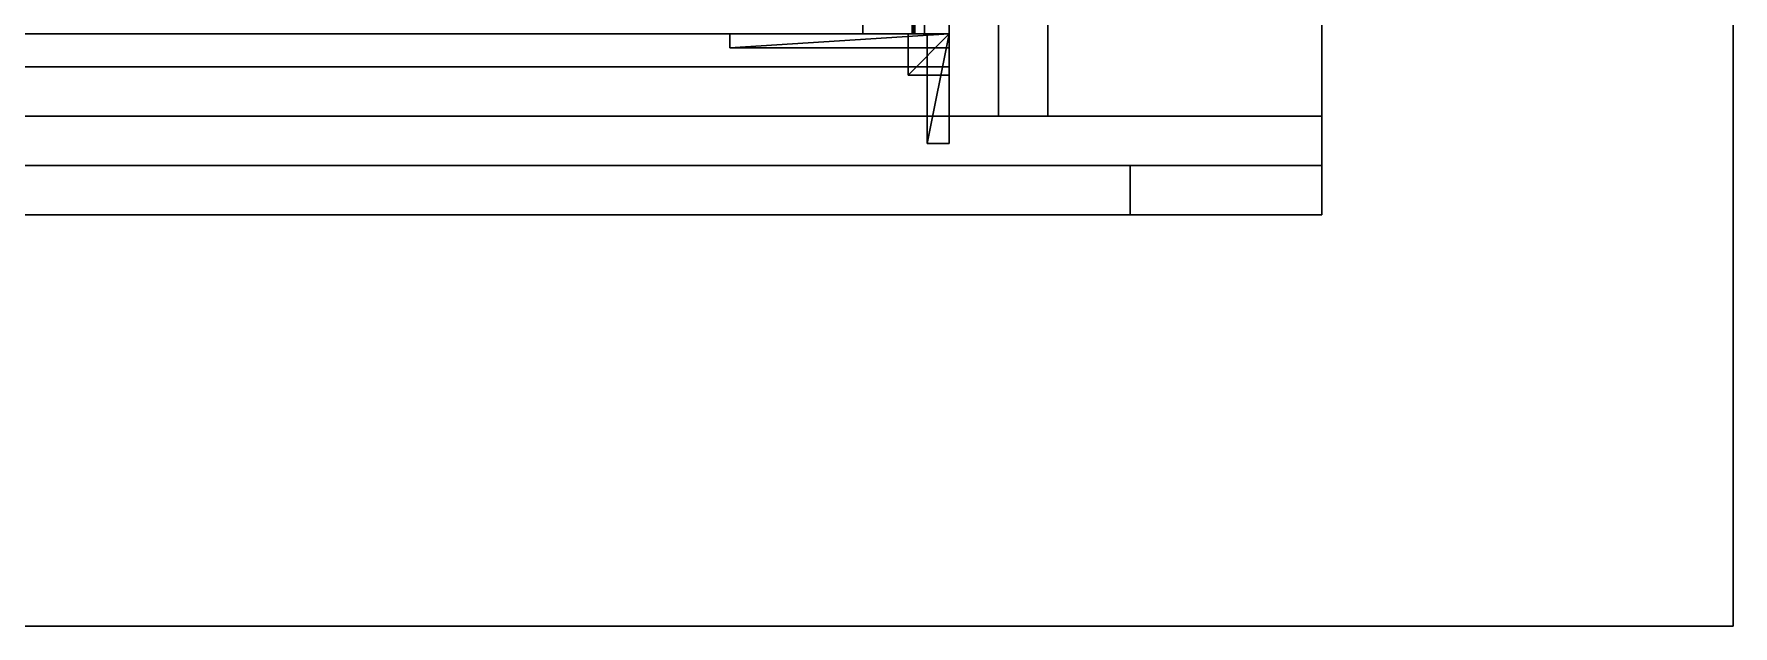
# Model space of a CAD drawing. Extents: x 0 to 4257, y -4384 to 0.
# Drawn here: x 3619 to 4239, y -4366 to -4150 of the extents above; entities that cross this region are included whole.
import ezdxf

# ---------------------------------------------------------------- set-up
doc = ezdxf.new("R2010")
doc.units = 0
for name, color, linetype in [('LAYER0', 7, 'CONTINUOUS'), ('LAYER1', 7, 'CONTINUOUS'), ('LAYER382', 7, 'CONTINUOUS'), ('LAYER391', 45, 'CONTINUOUS'), ('LAYER392', 7, 'CONTINUOUS'), ('LAYER394', 2, 'CONTINUOUS'), ('LAYER395', 7, 'CONTINUOUS'), ('LAYER396', 253, 'CONTINUOUS'), ('LAYER397', 253, 'CONTINUOUS'), ('LAYER398', 253, 'CONTINUOUS'), ('LAYER399', 253, 'CONTINUOUS'), ('LAYER400', 253, 'CONTINUOUS'), ('LAYER401', 253, 'CONTINUOUS'), ('LAYER410', 7, 'CONTINUOUS'), ('LAYER412', 7, 'CONTINUOUS'), ('LAYER415', 45, 'CONTINUOUS'), ('LAYER416', 45, 'CONTINUOUS'), ('LAYER445', 7, 'CONTINUOUS'), ('LAYER448', 254, 'CONTINUOUS'), ('LAYER451', 7, 'CONTINUOUS')]:
    doc.layers.add(name, color=color, linetype=linetype)

msp = doc.modelspace()

# ---------------------------------------------------------------- linework, layer by layer
at = {"layer": 'LAYER0'}
for points, invisible_edges in [([(0, -4366, 359), (609, -946, 359), (4239, -4366, 359), (0, -4366, 359)], 3), ([(4239, -4366, 364), (0, -946, 364), (0, -4366, 364), (4239, -4366, 364)], 1), ([(0, -946, 364), (4239, -4366, 364), (609, -946, 364), (0, -946, 364)], 3), ([(4239, -4366, 359), (609, -946, 359), (1784, -1454, 359), (4239, -4366, 359)], 7), ([(609, -946, 364), (4239, -4366, 364), (1784, -1454, 364), (609, -946, 364)], 7), ([(4239, -4366, 359), (1784, -1454, 359), (4239, -1454, 359), (4239, -4366, 359)], 1), ([(1784, -1454, 364), (4239, -4366, 364), (4239, -1454, 364), (1784, -1454, 364)], 1), ([(4239, -1454, 359), (4239, -4366, 364), (4239, -4366, 359), (4239, -1454, 359)], 1), ([(4239, -4366, 364), (4239, -1454, 359), (4239, -1454, 364), (4239, -4366, 364)], 1), ([(4239, -4366, 364), (0, -4366, 359), (4239, -4366, 359), (4239, -4366, 364)], 1), ([(0, -4366, 359), (4239, -4366, 364), (0, -4366, 364), (0, -4366, 359)], 1)]:
    msp.add_3dface(points, dxfattribs=dict(at, invisible_edges=invisible_edges))
at = {"layer": 'LAYER1'}
for points, invisible_edges in [([(4239, -4366, 364), (4089, -4216, 364), (4239, -1454, 364), (4239, -4366, 364)], 3), ([(4089, -1604, 364), (4239, -1454, 364), (4089, -4216, 364), (4089, -1604, 364)], 3), ([(4239, -4366, 2700), (4239, -3679, 2457), (4239, -1454, 2700), (4239, -4366, 2700)], 3), ([(4239, -3679, 1397), (4239, -4366, 364), (4239, -1454, 364), (4239, -3679, 1397)], 5), ([(4089, -4216, 364), (4089, -3679, 1397), (4089, -1604, 364), (4089, -4216, 364)], 3), ([(4089, -3679, 2457), (4089, -4216, 2700), (4089, -1604, 2700), (4089, -3679, 2457)], 5), ([(4089, -3679, 1397), (4089, -4216, 364), (4089, -3679, 2457), (4089, -3679, 1397)], 3), ([(4089, -4216, 2700), (4089, -3679, 2457), (4089, -4216, 364), (4089, -4216, 2700)], 3), ([(4239, -3679, 2457), (4239, -4366, 2700), (4239, -3679, 1397), (4239, -3679, 2457)], 3), ([(4239, -4366, 364), (4239, -3679, 1397), (4239, -4366, 2700), (4239, -4366, 364)], 3), ([(0, -4366, 364), (150, -4216, 364), (4239, -4366, 364), (0, -4366, 364)], 3), ([(4239, -4366, 364), (150, -4216, 364), (4089, -4216, 364), (4239, -4366, 364)], 5), ([(150, -4216, 2700), (4089, -4216, 364), (150, -4216, 364), (150, -4216, 2700)], 1), ([(4089, -4216, 364), (150, -4216, 2700), (4089, -4216, 2700), (4089, -4216, 364)], 1), ([(4239, -4366, 2700), (0, -4366, 364), (4239, -4366, 364), (4239, -4366, 2700)], 1), ([(0, -4366, 364), (4239, -4366, 2700), (0, -4366, 2700), (0, -4366, 364)], 1)]:
    msp.add_3dface(points, dxfattribs=dict(at, invisible_edges=invisible_edges))
at = {"layer": 'LAYER382', "invisible_edges": 1}
for points in [[(4089, -4198, 364), (4019, -4216, 364), (4019, -4198, 364), (4089, -4198, 364)], [(4019, -4216, 364), (4089, -4198, 364), (4089, -4216, 364), (4019, -4216, 364)], [(4019, -4198, 1449), (4019, -4216, 364), (4019, -4216, 1449), (4019, -4198, 1449)], [(4019, -4216, 364), (4019, -4198, 1449), (4019, -4198, 364), (4019, -4216, 364)], [(4089, -4216, 1449), (4019, -4198, 1449), (4019, -4216, 1449), (4089, -4216, 1449)], [(4019, -4198, 1449), (4089, -4216, 1449), (4089, -4198, 1449), (4019, -4198, 1449)], [(4019, -4198, 1449), (4089, -4198, 364), (4019, -4198, 364), (4019, -4198, 1449)], [(4089, -4198, 364), (4019, -4198, 1449), (4089, -4198, 1449), (4089, -4198, 364)], [(4089, -4198, 364), (4089, -4216, 1449), (4089, -4216, 364), (4089, -4198, 364)], [(4089, -4216, 1449), (4089, -4198, 364), (4089, -4198, 1449), (4089, -4216, 1449)], [(4089, -4216, 1449), (4019, -4216, 364), (4089, -4216, 364), (4089, -4216, 1449)], [(4019, -4216, 364), (4089, -4216, 1449), (4019, -4216, 1449), (4019, -4216, 364)]]:
    msp.add_3dface(points, dxfattribs=at)
at = {"layer": 'LAYER391', "invisible_edges": 1}
for points in [[(3289, -4180, 1464), (4089, -4180, 364), (3289, -4180, 364), (3289, -4180, 1464)], [(4089, -4180, 364), (3289, -4180, 1464), (4089, -4180, 1464), (4089, -4180, 364)], [(3289, -4198, 364), (4089, -4180, 364), (4089, -4198, 364), (3289, -4198, 364)], [(4089, -4180, 364), (3289, -4198, 364), (3289, -4180, 364), (4089, -4180, 364)], [(3289, -4180, 1464), (4089, -4198, 1464), (4089, -4180, 1464), (3289, -4180, 1464)], [(4089, -4198, 1464), (3289, -4180, 1464), (3289, -4198, 1464), (4089, -4198, 1464)], [(4089, -4198, 1464), (4089, -4180, 364), (4089, -4180, 1464), (4089, -4198, 1464)], [(4089, -4180, 364), (4089, -4198, 1464), (4089, -4198, 364), (4089, -4180, 364)], [(4089, -4198, 1464), (3289, -4198, 364), (4089, -4198, 364), (4089, -4198, 1464)], [(3289, -4198, 364), (4089, -4198, 1464), (3289, -4198, 1464), (3289, -4198, 364)]]:
    msp.add_3dface(points, dxfattribs=at)
at = {"layer": 'LAYER392', "invisible_edges": 1}
for points in [[(3953, -4180, 1145), (3953, -3800, 980), (3953, -4180, 980), (3953, -4180, 1145)], [(3953, -3800, 980), (3953, -4180, 1145), (3953, -3800, 1145), (3953, -3800, 980)], [(3971, -4180, 980), (3953, -3800, 980), (3971, -3800, 980), (3971, -4180, 980)], [(3953, -3800, 980), (3971, -4180, 980), (3953, -4180, 980), (3953, -3800, 980)], [(3953, -4180, 1145), (3971, -3800, 1145), (3953, -3800, 1145), (3953, -4180, 1145)], [(3971, -3800, 1145), (3953, -4180, 1145), (3971, -4180, 1145), (3971, -3800, 1145)], [(3971, -3800, 1145), (3971, -4180, 980), (3971, -3800, 980), (3971, -3800, 1145)], [(3971, -4180, 980), (3971, -3800, 1145), (3971, -4180, 1145), (3971, -4180, 980)], [(3971, -4180, 980), (3953, -4180, 1145), (3953, -4180, 980), (3971, -4180, 980)], [(3953, -4180, 1145), (3971, -4180, 980), (3971, -4180, 1145), (3953, -4180, 1145)]]:
    msp.add_3dface(points, dxfattribs=at)
at = {"layer": 'LAYER394'}
for points in [[(3873, -4150, 1092.5), (3873, -4155, 1092.5), (3873, -4150, 1115.5), (3873, -4150, 1092.5)], [(3873, -4150, 1115.5), (3873, -4155, 1092.5), (3873, -4155, 1115.5), (3873, -4150, 1115.5)], [(3873, -4150, 1115.5), (3873, -4155, 1115.5), (3953, -4150, 1115.5), (3873, -4150, 1115.5)], [(3953, -4150, 1115.5), (3873, -4155, 1115.5), (3953, -4155, 1115.5), (3953, -4150, 1115.5)], [(3873, -4150, 1115.5), (3953, -4150, 1115.5), (3873, -4150, 1092.5), (3873, -4150, 1115.5)], [(3873, -4150, 1092.5), (3953, -4150, 1115.5), (3953, -4150, 1092.5), (3873, -4150, 1092.5)], [(3873, -4150, 1092.5), (3953, -4150, 1092.5), (3873, -4155, 1092.5), (3873, -4150, 1092.5)], [(3873, -4155, 1092.5), (3953, -4150, 1092.5), (3953, -4155, 1092.5), (3873, -4155, 1092.5)], [(3953, -4150, 1115.5), (3953, -4155, 1115.5), (3953, -4150, 1092.5), (3953, -4150, 1115.5)], [(3953, -4150, 1092.5), (3953, -4155, 1115.5), (3953, -4155, 1092.5), (3953, -4150, 1092.5)], [(3873, -4155, 1092.5), (3953, -4155, 1092.5), (3873, -4155, 1115.5), (3873, -4155, 1092.5)], [(3873, -4155, 1115.5), (3953, -4155, 1092.5), (3953, -4155, 1115.5), (3873, -4155, 1115.5)]]:
    msp.add_3dface(points, dxfattribs=at)
at = {"layer": 'LAYER395', "invisible_edges": 1}
for points in [[(3953, -4150, 1092.5), (3873, -4150, 1115.5), (3953, -4150, 1115.5), (3953, -4150, 1092.5)], [(3873, -4150, 1115.5), (3953, -4150, 1092.5), (3873, -4150, 1092.5), (3873, -4150, 1115.5)], [(3953, -4155, 1115.5), (3873, -4150, 1115.5), (3873, -4155, 1115.5), (3953, -4155, 1115.5)], [(3873, -4150, 1115.5), (3953, -4155, 1115.5), (3953, -4150, 1115.5), (3873, -4150, 1115.5)], [(3873, -4155, 1092.5), (3873, -4150, 1115.5), (3873, -4150, 1092.5), (3873, -4155, 1092.5)], [(3873, -4150, 1115.5), (3873, -4155, 1092.5), (3873, -4155, 1115.5), (3873, -4150, 1115.5)], [(3953, -4150, 1092.5), (3873, -4155, 1092.5), (3873, -4150, 1092.5), (3953, -4150, 1092.5)], [(3873, -4155, 1092.5), (3953, -4150, 1092.5), (3953, -4155, 1092.5), (3873, -4155, 1092.5)], [(3953, -4155, 1115.5), (3953, -4150, 1092.5), (3953, -4150, 1115.5), (3953, -4155, 1115.5)], [(3953, -4150, 1092.5), (3953, -4155, 1115.5), (3953, -4155, 1092.5), (3953, -4150, 1092.5)], [(3873, -4155, 1092.5), (3953, -4155, 1115.5), (3873, -4155, 1115.5), (3873, -4155, 1092.5)], [(3953, -4155, 1115.5), (3873, -4155, 1092.5), (3953, -4155, 1092.5), (3953, -4155, 1115.5)]]:
    msp.add_3dface(points, dxfattribs=at)
at = {"layer": 'LAYER396'}
for points in [[(3938, -4150, 1100.5), (3938, -4165, 1100.5), (3938, -4150, 1115.5), (3938, -4150, 1100.5)], [(3938, -4150, 1115.5), (3938, -4165, 1100.5), (3938, -4165, 1115.5), (3938, -4150, 1115.5)], [(3938, -4150, 1115.5), (3938, -4165, 1115.5), (3953, -4150, 1115.5), (3938, -4150, 1115.5)], [(3953, -4150, 1115.5), (3938, -4165, 1115.5), (3953, -4165, 1115.5), (3953, -4150, 1115.5)], [(3938, -4150, 1115.5), (3953, -4150, 1115.5), (3938, -4150, 1100.5), (3938, -4150, 1115.5)], [(3938, -4150, 1100.5), (3953, -4150, 1115.5), (3953, -4150, 1100.5), (3938, -4150, 1100.5)], [(3938, -4150, 1100.5), (3953, -4150, 1100.5), (3938, -4165, 1100.5), (3938, -4150, 1100.5)], [(3938, -4165, 1100.5), (3953, -4150, 1100.5), (3953, -4165, 1100.5), (3938, -4165, 1100.5)], [(3953, -4150, 1115.5), (3953, -4165, 1115.5), (3953, -4150, 1100.5), (3953, -4150, 1115.5)], [(3953, -4150, 1100.5), (3953, -4165, 1115.5), (3953, -4165, 1100.5), (3953, -4150, 1100.5)], [(3938, -4165, 1100.5), (3953, -4165, 1100.5), (3938, -4165, 1115.5), (3938, -4165, 1100.5)], [(3938, -4165, 1115.5), (3953, -4165, 1100.5), (3953, -4165, 1115.5), (3938, -4165, 1115.5)]]:
    msp.add_3dface(points, dxfattribs=at)
at = {"layer": 'LAYER397'}
for points in [[(3938, -4150, 1100.5), (3938, -4165, 1100.5), (3938, -4150, 1115.5), (3938, -4150, 1100.5)], [(3938, -4150, 1115.5), (3938, -4165, 1100.5), (3938, -4165, 1115.5), (3938, -4150, 1115.5)], [(3938, -4150, 1115.5), (3938, -4165, 1115.5), (3953, -4150, 1115.5), (3938, -4150, 1115.5)], [(3953, -4150, 1115.5), (3938, -4165, 1115.5), (3953, -4165, 1115.5), (3953, -4150, 1115.5)], [(3938, -4150, 1115.5), (3953, -4150, 1115.5), (3938, -4150, 1100.5), (3938, -4150, 1115.5)], [(3938, -4150, 1100.5), (3953, -4150, 1115.5), (3953, -4150, 1100.5), (3938, -4150, 1100.5)], [(3938, -4150, 1100.5), (3953, -4150, 1100.5), (3938, -4165, 1100.5), (3938, -4150, 1100.5)], [(3938, -4165, 1100.5), (3953, -4150, 1100.5), (3953, -4165, 1100.5), (3938, -4165, 1100.5)], [(3953, -4150, 1115.5), (3953, -4165, 1115.5), (3953, -4150, 1100.5), (3953, -4150, 1115.5)], [(3953, -4150, 1100.5), (3953, -4165, 1115.5), (3953, -4165, 1100.5), (3953, -4150, 1100.5)], [(3938, -4165, 1100.5), (3953, -4165, 1100.5), (3938, -4165, 1115.5), (3938, -4165, 1100.5)], [(3938, -4165, 1115.5), (3953, -4165, 1100.5), (3953, -4165, 1115.5), (3938, -4165, 1115.5)]]:
    msp.add_3dface(points, dxfattribs=at)
at = {"layer": 'LAYER398'}
for points in [[(3938, -4150, 1100.5), (3938, -4165, 1100.5), (3938, -4150, 1115.5), (3938, -4150, 1100.5)], [(3938, -4150, 1115.5), (3938, -4165, 1100.5), (3938, -4165, 1115.5), (3938, -4150, 1115.5)], [(3938, -4150, 1115.5), (3938, -4165, 1115.5), (3953, -4150, 1115.5), (3938, -4150, 1115.5)], [(3953, -4150, 1115.5), (3938, -4165, 1115.5), (3953, -4165, 1115.5), (3953, -4150, 1115.5)], [(3938, -4150, 1115.5), (3953, -4150, 1115.5), (3938, -4150, 1100.5), (3938, -4150, 1115.5)], [(3938, -4150, 1100.5), (3953, -4150, 1115.5), (3953, -4150, 1100.5), (3938, -4150, 1100.5)], [(3938, -4150, 1100.5), (3953, -4150, 1100.5), (3938, -4165, 1100.5), (3938, -4150, 1100.5)], [(3938, -4165, 1100.5), (3953, -4150, 1100.5), (3953, -4165, 1100.5), (3938, -4165, 1100.5)], [(3953, -4150, 1115.5), (3953, -4165, 1115.5), (3953, -4150, 1100.5), (3953, -4150, 1115.5)], [(3953, -4150, 1100.5), (3953, -4165, 1115.5), (3953, -4165, 1100.5), (3953, -4150, 1100.5)], [(3938, -4165, 1100.5), (3953, -4165, 1100.5), (3938, -4165, 1115.5), (3938, -4165, 1100.5)], [(3938, -4165, 1115.5), (3953, -4165, 1100.5), (3953, -4165, 1115.5), (3938, -4165, 1115.5)]]:
    msp.add_3dface(points, dxfattribs=at)
at = {"layer": 'LAYER399'}
for points in [[(3938, -4150, 1100.5), (3938, -4165, 1100.5), (3938, -4150, 1115.5), (3938, -4150, 1100.5)], [(3938, -4150, 1115.5), (3938, -4165, 1100.5), (3938, -4165, 1115.5), (3938, -4150, 1115.5)], [(3938, -4150, 1115.5), (3938, -4165, 1115.5), (3953, -4150, 1115.5), (3938, -4150, 1115.5)], [(3953, -4150, 1115.5), (3938, -4165, 1115.5), (3953, -4165, 1115.5), (3953, -4150, 1115.5)], [(3938, -4150, 1115.5), (3953, -4150, 1115.5), (3938, -4150, 1100.5), (3938, -4150, 1115.5)], [(3938, -4150, 1100.5), (3953, -4150, 1115.5), (3953, -4150, 1100.5), (3938, -4150, 1100.5)], [(3938, -4150, 1100.5), (3953, -4150, 1100.5), (3938, -4165, 1100.5), (3938, -4150, 1100.5)], [(3938, -4165, 1100.5), (3953, -4150, 1100.5), (3953, -4165, 1100.5), (3938, -4165, 1100.5)], [(3953, -4150, 1115.5), (3953, -4165, 1115.5), (3953, -4150, 1100.5), (3953, -4150, 1115.5)], [(3953, -4150, 1100.5), (3953, -4165, 1115.5), (3953, -4165, 1100.5), (3953, -4150, 1100.5)], [(3938, -4165, 1100.5), (3953, -4165, 1100.5), (3938, -4165, 1115.5), (3938, -4165, 1100.5)], [(3938, -4165, 1115.5), (3953, -4165, 1100.5), (3953, -4165, 1115.5), (3938, -4165, 1115.5)]]:
    msp.add_3dface(points, dxfattribs=at)
at = {"layer": 'LAYER400'}
for points in [[(3945, -4150, 1107.5), (3945, -4190, 1107.5), (3945, -4150, 1115.5), (3945, -4150, 1107.5)], [(3945, -4150, 1115.5), (3945, -4190, 1107.5), (3945, -4190, 1115.5), (3945, -4150, 1115.5)], [(3945, -4150, 1115.5), (3945, -4190, 1115.5), (3953, -4150, 1115.5), (3945, -4150, 1115.5)], [(3953, -4150, 1115.5), (3945, -4190, 1115.5), (3953, -4190, 1115.5), (3953, -4150, 1115.5)], [(3945, -4150, 1115.5), (3953, -4150, 1115.5), (3945, -4150, 1107.5), (3945, -4150, 1115.5)], [(3945, -4150, 1107.5), (3953, -4150, 1115.5), (3953, -4150, 1107.5), (3945, -4150, 1107.5)], [(3945, -4150, 1107.5), (3953, -4150, 1107.5), (3945, -4190, 1107.5), (3945, -4150, 1107.5)], [(3945, -4190, 1107.5), (3953, -4150, 1107.5), (3953, -4190, 1107.5), (3945, -4190, 1107.5)], [(3953, -4150, 1115.5), (3953, -4190, 1115.5), (3953, -4150, 1107.5), (3953, -4150, 1115.5)], [(3953, -4150, 1107.5), (3953, -4190, 1115.5), (3953, -4190, 1107.5), (3953, -4150, 1107.5)], [(3945, -4190, 1107.5), (3953, -4190, 1107.5), (3945, -4190, 1115.5), (3945, -4190, 1107.5)], [(3945, -4190, 1115.5), (3953, -4190, 1107.5), (3953, -4190, 1115.5), (3945, -4190, 1115.5)]]:
    msp.add_3dface(points, dxfattribs=at)
at = {"layer": 'LAYER401'}
for points in [[(3873, -4150, 1099.5), (3873, -4155, 1099.5), (3873, -4150, 1115.5), (3873, -4150, 1099.5)], [(3873, -4150, 1115.5), (3873, -4155, 1099.5), (3873, -4155, 1115.5), (3873, -4150, 1115.5)], [(3873, -4150, 1115.5), (3873, -4155, 1115.5), (3953, -4150, 1115.5), (3873, -4150, 1115.5)], [(3953, -4150, 1115.5), (3873, -4155, 1115.5), (3953, -4155, 1115.5), (3953, -4150, 1115.5)], [(3873, -4150, 1115.5), (3953, -4150, 1115.5), (3873, -4150, 1099.5), (3873, -4150, 1115.5)], [(3873, -4150, 1099.5), (3953, -4150, 1115.5), (3953, -4150, 1099.5), (3873, -4150, 1099.5)], [(3873, -4150, 1099.5), (3953, -4150, 1099.5), (3873, -4155, 1099.5), (3873, -4150, 1099.5)], [(3873, -4155, 1099.5), (3953, -4150, 1099.5), (3953, -4155, 1099.5), (3873, -4155, 1099.5)], [(3953, -4150, 1115.5), (3953, -4155, 1115.5), (3953, -4150, 1099.5), (3953, -4150, 1115.5)], [(3953, -4150, 1099.5), (3953, -4155, 1115.5), (3953, -4155, 1099.5), (3953, -4150, 1099.5)], [(3873, -4155, 1099.5), (3953, -4155, 1099.5), (3873, -4155, 1115.5), (3873, -4155, 1099.5)], [(3873, -4155, 1115.5), (3953, -4155, 1099.5), (3953, -4155, 1115.5), (3873, -4155, 1115.5)]]:
    msp.add_3dface(points, dxfattribs=at)
at = {"layer": 'LAYER410', "invisible_edges": 1}
for points in [[(3325, -4180, 981), (3953, -3800, 981), (3953, -4180, 981), (3325, -4180, 981)], [(3953, -3800, 981), (3325, -4180, 981), (3325, -3800, 981), (3953, -3800, 981)], [(3325, -3800, 999), (3953, -4180, 999), (3953, -3800, 999), (3325, -3800, 999)], [(3953, -4180, 999), (3325, -3800, 999), (3325, -4180, 999), (3953, -4180, 999)], [(3953, -4180, 999), (3953, -3800, 981), (3953, -3800, 999), (3953, -4180, 999)], [(3953, -3800, 981), (3953, -4180, 999), (3953, -4180, 981), (3953, -3800, 981)], [(3953, -4180, 999), (3325, -4180, 981), (3953, -4180, 981), (3953, -4180, 999)], [(3325, -4180, 981), (3953, -4180, 999), (3325, -4180, 999), (3325, -4180, 981)]]:
    msp.add_3dface(points, dxfattribs=at)
at = {"layer": 'LAYER412', "invisible_edges": 1}
for points in [[(3325, -4162, 1025), (3953, -4180, 1025), (3325, -4180, 1025), (3325, -4162, 1025)], [(3953, -4180, 1025), (3325, -4162, 1025), (3953, -4162, 1025), (3953, -4180, 1025)], [(3953, -4162, 1145), (3325, -4180, 1145), (3953, -4180, 1145), (3953, -4162, 1145)], [(3325, -4180, 1145), (3953, -4162, 1145), (3325, -4162, 1145), (3325, -4180, 1145)], [(3325, -4162, 1025), (3953, -4162, 1145), (3953, -4162, 1025), (3325, -4162, 1025)], [(3953, -4162, 1145), (3325, -4162, 1025), (3325, -4162, 1145), (3953, -4162, 1145)], [(3953, -4162, 1145), (3953, -4180, 1025), (3953, -4162, 1025), (3953, -4162, 1145)], [(3953, -4180, 1025), (3953, -4162, 1145), (3953, -4180, 1145), (3953, -4180, 1025)], [(3325, -4180, 1145), (3953, -4180, 1025), (3953, -4180, 1145), (3325, -4180, 1145)], [(3953, -4180, 1025), (3325, -4180, 1145), (3325, -4180, 1025), (3953, -4180, 1025)]]:
    msp.add_3dface(points, dxfattribs=at)
at = {"layer": 'LAYER415', "invisible_edges": 1}
for points in [[(3971, -4180, 1145), (3971, -3780, 962), (3971, -4180, 962), (3971, -4180, 1145)], [(3971, -3780, 962), (3971, -4180, 1145), (3971, -3780, 1145), (3971, -3780, 962)], [(3989, -4180, 962), (3971, -3780, 962), (3989, -3780, 962), (3989, -4180, 962)], [(3971, -3780, 962), (3989, -4180, 962), (3971, -4180, 962), (3971, -3780, 962)], [(3971, -4180, 1145), (3989, -3780, 1145), (3971, -3780, 1145), (3971, -4180, 1145)], [(3989, -3780, 1145), (3971, -4180, 1145), (3989, -4180, 1145), (3989, -3780, 1145)], [(3989, -3780, 1145), (3989, -4180, 962), (3989, -3780, 962), (3989, -3780, 1145)], [(3989, -4180, 962), (3989, -3780, 1145), (3989, -4180, 1145), (3989, -4180, 962)], [(3989, -4180, 962), (3971, -4180, 1145), (3971, -4180, 962), (3989, -4180, 962)], [(3971, -4180, 1145), (3989, -4180, 962), (3989, -4180, 1145), (3971, -4180, 1145)]]:
    msp.add_3dface(points, dxfattribs=at)
at = {"layer": 'LAYER416', "invisible_edges": 1}
for points in [[(3288, -4180, 1145), (3989, -3780, 1145), (3989, -4180, 1145), (3288, -4180, 1145)], [(3989, -3780, 1145), (3288, -4180, 1145), (3288, -3780, 1145), (3989, -3780, 1145)], [(3288, -3780, 1163), (3989, -4180, 1163), (3989, -3780, 1163), (3288, -3780, 1163)], [(3989, -4180, 1163), (3288, -3780, 1163), (3288, -4180, 1163), (3989, -4180, 1163)], [(3989, -4180, 1163), (3989, -3780, 1145), (3989, -3780, 1163), (3989, -4180, 1163)], [(3989, -3780, 1145), (3989, -4180, 1163), (3989, -4180, 1145), (3989, -3780, 1145)], [(3989, -4180, 1163), (3288, -4180, 1145), (3989, -4180, 1145), (3989, -4180, 1163)], [(3288, -4180, 1145), (3989, -4180, 1163), (3288, -4180, 1163), (3288, -4180, 1145)]]:
    msp.add_3dface(points, dxfattribs=at)
at = {"layer": 'LAYER445', "invisible_edges": 1}
for points in [[(3921.5, -3800, 1105), (3921.5, -4150, 1005), (3921.5, -4150, 1105), (3921.5, -3800, 1105)], [(3921.5, -4150, 1005), (3921.5, -3800, 1105), (3921.5, -3800, 1005), (3921.5, -4150, 1005)], [(3939.5, -3800, 1005), (3921.5, -4150, 1005), (3921.5, -3800, 1005), (3939.5, -3800, 1005)], [(3921.5, -4150, 1005), (3939.5, -3800, 1005), (3939.5, -4150, 1005), (3921.5, -4150, 1005)], [(3939.5, -4150, 1105), (3921.5, -3800, 1105), (3921.5, -4150, 1105), (3939.5, -4150, 1105)], [(3921.5, -3800, 1105), (3939.5, -4150, 1105), (3939.5, -3800, 1105), (3921.5, -3800, 1105)], [(3939.5, -3800, 1005), (3939.5, -4150, 1105), (3939.5, -4150, 1005), (3939.5, -3800, 1005)], [(3939.5, -4150, 1105), (3939.5, -3800, 1005), (3939.5, -3800, 1105), (3939.5, -4150, 1105)], [(3939.5, -4150, 1105), (3921.5, -4150, 1005), (3939.5, -4150, 1005), (3939.5, -4150, 1105)], [(3921.5, -4150, 1005), (3939.5, -4150, 1105), (3921.5, -4150, 1105), (3921.5, -4150, 1005)]]:
    msp.add_3dface(points, dxfattribs=at)
at = {"layer": 'LAYER448'}
for points in [[(3939.55, -3800, 1065.7), (3939.55, -4150, 1065.7), (3939.75, -4150, 1066.26), (3939.55, -3800, 1065.7)], [(3939.55, -3800, 1065.7), (3939.75, -4150, 1066.26), (3939.75, -3800, 1066.26), (3939.55, -3800, 1065.7)], [(3939.75, -3800, 1043.26), (3939.75, -4150, 1043.26), (3939.55, -4150, 1043.81), (3939.75, -3800, 1043.26)], [(3939.75, -3800, 1043.26), (3939.55, -4150, 1043.81), (3939.55, -3800, 1043.81), (3939.75, -3800, 1043.26)], [(3939.55, -3800, 1065.7), (3939.55, -3800, 1043.81), (3939.55, -4150, 1043.81), (3939.55, -3800, 1065.7)], [(3939.55, -3800, 1065.7), (3939.55, -4150, 1043.81), (3939.55, -4150, 1065.7), (3939.55, -3800, 1065.7)], [(3939.75, -3800, 1066.26), (3939.75, -4150, 1066.26), (3940.23, -4150, 1066.5), (3939.75, -3800, 1066.26)], [(3939.75, -3800, 1066.26), (3940.23, -4150, 1066.5), (3940.23, -3800, 1066.5), (3939.75, -3800, 1066.26)], [(3940.23, -3800, 1043.02), (3940.23, -4150, 1043.02), (3939.75, -4150, 1043.26), (3940.23, -3800, 1043.02)], [(3940.23, -3800, 1043.02), (3939.75, -4150, 1043.26), (3939.75, -3800, 1043.26), (3940.23, -3800, 1043.02)], [(3944.05, -3800, 1066.5), (3940.23, -3800, 1066.5), (3940.23, -4150, 1066.5), (3944.05, -3800, 1066.5)], [(3944.05, -3800, 1066.5), (3940.23, -4150, 1066.5), (3944.05, -4150, 1066.5), (3944.05, -3800, 1066.5)], [(3940.23, -3800, 1043.02), (3944.05, -3800, 1043.02), (3944.05, -4150, 1043.02), (3940.23, -3800, 1043.02)], [(3940.23, -3800, 1043.02), (3944.05, -4150, 1043.02), (3940.23, -4150, 1043.02), (3940.23, -3800, 1043.02)], [(3940.44, -3800, 1065.47), (3944.05, -3800, 1065.47), (3944.05, -4150, 1065.47), (3940.44, -3800, 1065.47)], [(3940.44, -3800, 1065.47), (3944.05, -4150, 1065.47), (3940.44, -4150, 1065.47), (3940.44, -3800, 1065.47)], [(3940.44, -3800, 1044.06), (3940.44, -3800, 1065.47), (3940.44, -4150, 1065.47), (3940.44, -3800, 1044.06)], [(3940.44, -3800, 1044.06), (3940.44, -4150, 1065.47), (3940.44, -4150, 1044.06), (3940.44, -3800, 1044.06)], [(3944.05, -3800, 1044.06), (3940.44, -3800, 1044.06), (3940.44, -4150, 1044.06), (3944.05, -3800, 1044.06)], [(3944.05, -3800, 1044.06), (3940.44, -4150, 1044.06), (3944.05, -4150, 1044.06), (3944.05, -3800, 1044.06)], [(3944.05, -3800, 1065.47), (3944.05, -3800, 1066.5), (3944.05, -4150, 1066.5), (3944.05, -3800, 1065.47)], [(3944.05, -3800, 1065.47), (3944.05, -4150, 1066.5), (3944.05, -4150, 1065.47), (3944.05, -3800, 1065.47)], [(3944.05, -3800, 1043.02), (3944.05, -3800, 1044.06), (3944.05, -4150, 1044.06), (3944.05, -3800, 1043.02)], [(3944.05, -3800, 1043.02), (3944.05, -4150, 1044.06), (3944.05, -4150, 1043.02), (3944.05, -3800, 1043.02)]]:
    msp.add_3dface(points, dxfattribs=at)
at = {"layer": 'LAYER451', "invisible_edges": 1}
for points in [[(3356.5, -4132, 1005), (3921.5, -4150, 1005), (3356.5, -4150, 1005), (3356.5, -4132, 1005)], [(3921.5, -4150, 1005), (3356.5, -4132, 1005), (3921.5, -4132, 1005), (3921.5, -4150, 1005)], [(3921.5, -4132, 1105), (3356.5, -4150, 1105), (3921.5, -4150, 1105), (3921.5, -4132, 1105)], [(3356.5, -4150, 1105), (3921.5, -4132, 1105), (3356.5, -4132, 1105), (3356.5, -4150, 1105)], [(3921.5, -4132, 1105), (3921.5, -4150, 1005), (3921.5, -4132, 1005), (3921.5, -4132, 1105)], [(3921.5, -4150, 1005), (3921.5, -4132, 1105), (3921.5, -4150, 1105), (3921.5, -4150, 1005)], [(3356.5, -4150, 1105), (3921.5, -4150, 1005), (3921.5, -4150, 1105), (3356.5, -4150, 1105)], [(3921.5, -4150, 1005), (3356.5, -4150, 1105), (3356.5, -4150, 1005), (3921.5, -4150, 1005)]]:
    msp.add_3dface(points, dxfattribs=at)

# ---------------------------------------------------------------- meshes
at = {"layer": 'LAYER1'}
mesh = msp.add_polymesh((9, 2), dxfattribs=at)
for k, corner in enumerate([(1634, -150, 2700), (759, -150, 2700), (1634, -1604, 2700), (1634, -150, 2700), (4089, -1604, 2700), (1634, -1604, 2700), (4089, -4216, 2700), (4089, -1604, 2700), (150, -4216, 2700), (4089, -4216, 2700), (150, -1096, 2700), (150, -4216, 2700), (759, -1096, 2700), (150, -1096, 2700), (759, -150, 2700), (759, -1096, 2700), (609, 0, 2700), (609, -946, 2700)]):
    mesh.set_mesh_vertex(divmod(k, 2), corner)

doc.saveas('drawing.dxf')
